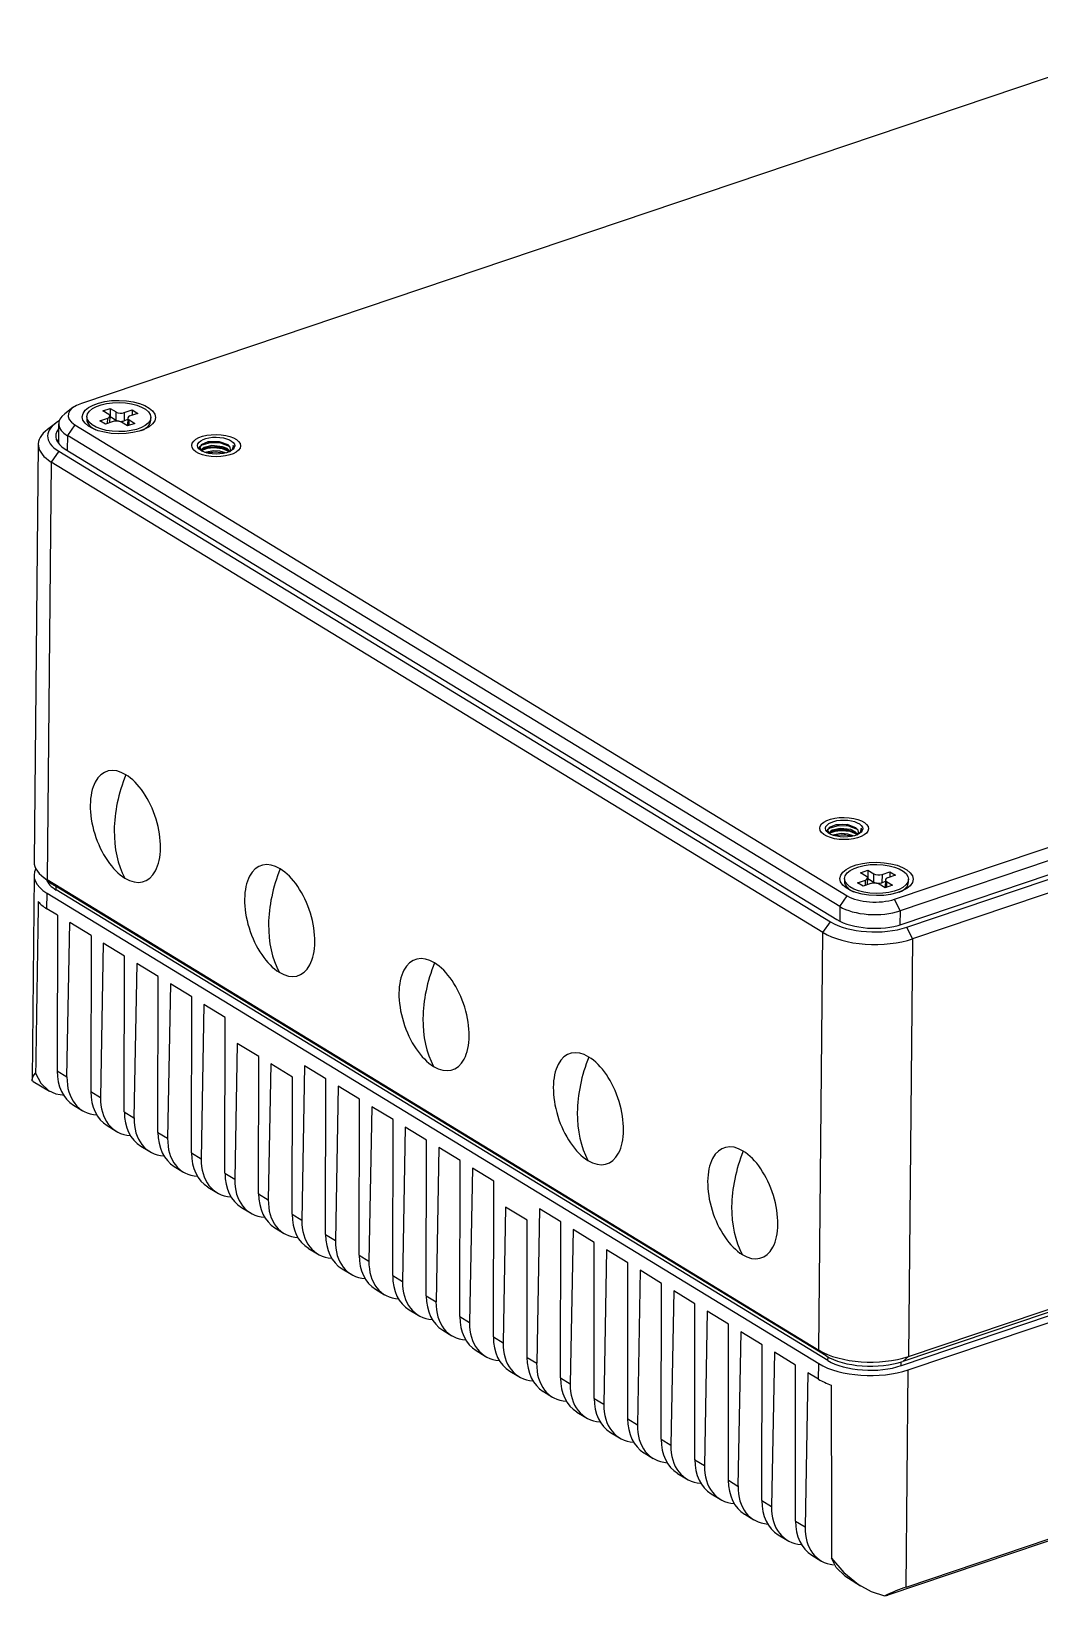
# Model space of a CAD drawing. Header units: millimetres. Extents: x 113 to 1101, y 63 to 734.
# Drawn here: x 927.9 to 1014.6, y 63.5 to 198.1 of the extents above; entities that cross this region are included whole.
import ezdxf

# ---------------------------------------------------------------- set-up
doc = ezdxf.new("R2010")
doc.units = ezdxf.units.MM

msp = doc.modelspace()

# ---------------------------------------------------------------- linework, layer by layer
for p, q in [((1027.11, 198.13), (932.17, 166.09)), ((931.43, 165.73), (930.74, 165.21)), ((934.01, 165.46), (934.65, 165.67)), ((934.65, 165.67), (934.64, 164.96)), ((934.65, 165.67), (935.16, 165.36)), ((929.94, 164.38), (929.25, 163.86)), ((930.21, 164.35), (930.19, 162.66)), ((932.64, 164.95), (932.64, 164.7)), ((932.64, 164.7), (932.64, 164.7)), ((933.75, 164.6), (934.43, 164.83)), ((934.23, 164.3), (933.75, 164.6)), ((934.53, 165.14), (934.01, 165.46)), ((934.91, 164.53), (934.23, 164.3)), ((934.42, 164.37), (934.43, 164.83)), ((934.62, 164.43), (934.63, 165)), ((934.63, 164.95), (934.64, 164.96)), ((934.64, 164.96), (935.16, 164.65)), ((935.16, 164.65), (935.16, 165.36)), ((936.12, 164.17), (935.61, 164.48)), ((935.86, 165.31), (936.54, 165.54)), ((935.86, 165.31), (935.86, 164.6)), ((936.15, 164.7), (935.86, 164.6)), ((936.76, 164.38), (936.12, 164.17)), ((936.15, 164.84), (936.14, 164.17)), ((936.25, 164.7), (936.24, 164.21)), ((936.25, 164.7), (936.76, 164.38)), ((937.02, 165.24), (936.35, 165.02)), ((936.54, 165.54), (936.54, 165.08)), ((936.54, 165.54), (937.02, 165.24)), ((938.13, 164.65), (938.14, 164.89)), ((930.96, 163.32), (930.95, 162.06)), ((931.6, 164.24), (930.96, 163.32)), ((997.42, 122.78), (930.96, 163.32)), ((931.6, 164.24), (998.06, 123.71)), ((928.46, 162.59), (928.1, 126.63)), ((930.22, 161.98), (929.57, 161.05)), ((930.22, 161.98), (996.62, 121.48)), ((930.77, 162.17), (997.17, 121.67)), ((929.57, 161.05), (929.22, 125.1)), ((995.97, 120.55), (929.57, 161.05)), ((1002.13, 123.42), (1097.08, 155.46)), ((1097.55, 154.45), (1002.6, 122.41)), ((1002.78, 121.27), (1097.65, 153.28)), ((1003.2, 121.01), (1098.07, 153.02)), ((1098.54, 152.02), (1003.68, 120.01)), ((928.09, 125.47), (927.92, 107.9)), ((928.87, 125.34), (929.55, 124.81)), ((999.2, 125.69), (999.84, 125.91)), ((999.72, 125.38), (999.2, 125.69)), ((999.84, 125.91), (999.84, 125.2)), ((999.84, 125.91), (1000.36, 125.6)), ((1000.35, 124.88), (1000.36, 125.6)), ((1001.06, 125.55), (1001.05, 124.83)), ((1001.06, 125.55), (1001.73, 125.77)), ((1002.22, 125.48), (1001.54, 125.25)), ((1001.73, 125.77), (1001.73, 125.32)), ((1001.73, 125.77), (1002.22, 125.48)), ((929.19, 122.6), (929.21, 123.94)), ((929.21, 123.94), (995.61, 83.44)), ((929.22, 125.1), (929.85, 124.6)), ((929.22, 125.1), (995.62, 84.6)), ((996.25, 84.1), (929.85, 124.6)), ((930, 124.21), (930.01, 124.5)), ((996.4, 83.71), (930, 124.21)), ((997.83, 125.18), (997.83, 124.94)), ((997.83, 124.94), (997.83, 124.94)), ((998.94, 124.83), (999.62, 125.06)), ((999.43, 124.54), (998.94, 124.83)), ((1000.1, 124.77), (999.43, 124.54)), ((999.62, 124.6), (999.62, 125.06)), ((999.81, 124.67), (999.82, 125.24)), ((999.82, 125.19), (999.84, 125.2)), ((999.84, 125.2), (1000.35, 124.88)), ((1001.32, 124.4), (1000.8, 124.72)), ((1001.34, 124.93), (1001.05, 124.83)), ((1001.96, 124.62), (1001.32, 124.4)), ((1001.34, 125.07), (1001.33, 124.41)), ((1001.44, 124.93), (1001.44, 124.45)), ((1001.44, 124.93), (1001.96, 124.62)), ((1003.33, 124.88), (1003.33, 125.13)), ((930.11, 122.04), (929.19, 122.6)), ((997.42, 122.78), (997.41, 121.54)), ((997.42, 122.78), (998.06, 123.71)), ((1002.6, 122.41), (1002.13, 123.42)), ((930.11, 122.04), (930.09, 108.63)), ((930.92, 108.12), (931.16, 121.4)), ((933, 120.28), (931.16, 121.4)), ((995.97, 120.55), (996.62, 121.48)), ((1002.6, 122.41), (1002.59, 121.21)), ((933, 120.28), (932.98, 106.87)), ((995.62, 84.6), (995.97, 120.55)), ((1003.68, 120.01), (1003.2, 121.01)), ((1003.68, 120.01), (1003.32, 84.05)), ((934.05, 119.64), (933.81, 106.36)), ((935.88, 118.52), (934.05, 119.64)), ((935.86, 105.11), (935.88, 118.52)), ((936.94, 117.88), (936.69, 104.6)), ((938.77, 116.76), (936.94, 117.88)), ((938.75, 103.34), (938.77, 116.76)), ((939.82, 116.12), (939.58, 102.84)), ((941.66, 115), (939.82, 116.12)), ((1003.32, 84.05), (1098.19, 116.06)), ((941.64, 101.58), (941.66, 115)), ((1097.58, 115.27), (1002.71, 83.26)), ((1097.7, 115.64), (1002.83, 83.63)), ((1003.31, 82.89), (1098.18, 114.9)), ((942.71, 114.36), (942.47, 101.08)), ((944.54, 113.24), (942.71, 114.36)), ((944.52, 99.82), (944.54, 113.24)), ((945.57, 111), (945.36, 99.32)), ((947.43, 109.87), (945.57, 111)), ((947.41, 98.06), (947.43, 109.87)), ((948.46, 109.24), (948.24, 97.55)), ((950.32, 108.11), (948.46, 109.24)), ((930.09, 108.63), (930.92, 108.12)), ((950.3, 96.3), (950.32, 108.11)), ((951.37, 109.08), (951.13, 95.79)), ((953.2, 107.96), (951.37, 109.08)), ((953.18, 94.54), (953.2, 107.96)), ((928.02, 107.72), (929.43, 106.9)), ((932.98, 106.87), (933.81, 106.36)), ((954.26, 107.31), (954.02, 94.03)), ((956.09, 106.2), (954.26, 107.31)), ((931.5, 105.69), (932.28, 105.21)), ((935.86, 105.11), (936.69, 104.6)), ((956.07, 92.78), (956.09, 106.2)), ((957.15, 105.55), (956.9, 92.27)), ((958.98, 104.44), (957.15, 105.55)), ((934.39, 103.93), (935.16, 103.45)), ((958.96, 91.02), (958.98, 104.44)), ((960.03, 103.79), (959.79, 90.51)), ((961.87, 102.68), (960.03, 103.79)), ((938.75, 103.34), (939.58, 102.84)), ((961.84, 89.26), (961.87, 102.68)), ((937.27, 102.16), (938.05, 101.69)), ((941.64, 101.58), (942.47, 101.08)), ((962.92, 102.03), (962.68, 88.75)), ((964.75, 100.91), (962.92, 102.03)), ((940.16, 100.4), (940.94, 99.93)), ((944.52, 99.82), (945.36, 99.32)), ((964.73, 87.5), (964.75, 100.91)), ((965.81, 100.27), (965.56, 86.99)), ((967.64, 99.15), (965.81, 100.27)), ((943.05, 98.64), (943.82, 98.17)), ((967.62, 85.74), (967.64, 99.15)), ((947.41, 98.06), (948.24, 97.55)), ((945.93, 96.88), (946.71, 96.41)), ((950.3, 96.3), (951.13, 95.79)), ((968.66, 96.92), (968.45, 85.23)), ((970.52, 95.78), (968.66, 96.92)), ((970.51, 83.98), (970.52, 95.78)), ((971.58, 96.75), (971.34, 83.47)), ((973.41, 95.63), (971.58, 96.75)), ((973.39, 82.21), (973.41, 95.63)), ((1098.95, 96.38), (1001.56, 63.52)), ((1003.13, 64.2), (1097.99, 96.21)), ((948.82, 95.12), (949.6, 94.65)), ((953.18, 94.54), (954.02, 94.03)), ((974.47, 94.99), (974.23, 81.71)), ((976.3, 93.87), (974.47, 94.99)), ((951.71, 93.36), (952.48, 92.89)), ((976.28, 80.45), (976.3, 93.87)), ((977.35, 93.23), (977.11, 79.95)), ((979.19, 92.11), (977.35, 93.23)), ((954.59, 91.6), (955.37, 91.13)), ((956.07, 92.78), (956.9, 92.27)), ((979.17, 78.69), (979.19, 92.11)), ((958.96, 91.02), (959.79, 90.51)), ((980.24, 91.47), (980, 78.18)), ((982.07, 90.35), (980.24, 91.47)), ((982.05, 76.93), (982.07, 90.35)), ((957.48, 89.84), (958.26, 89.37)), ((961.84, 89.26), (962.68, 88.75)), ((983.13, 89.71), (982.89, 76.42)), ((984.96, 88.59), (983.13, 89.71)), ((960.37, 88.08), (961.14, 87.6)), ((984.94, 75.17), (984.96, 88.59)), ((986.02, 87.95), (985.77, 74.66)), ((987.85, 86.83), (986.02, 87.95)), ((963.26, 86.32), (964.03, 85.84)), ((964.73, 87.5), (965.56, 86.99)), ((987.83, 73.41), (987.85, 86.83)), ((967.62, 85.74), (968.45, 85.23)), ((988.9, 86.18), (988.66, 72.9)), ((990.74, 85.07), (988.9, 86.18)), ((990.71, 71.65), (990.74, 85.07)), ((966.14, 84.56), (966.92, 84.08)), ((970.51, 83.98), (971.34, 83.47)), ((991.79, 84.42), (991.55, 71.14)), ((993.62, 83.31), (991.79, 84.42)), ((996.25, 84.1), (995.62, 84.6)), ((996.4, 83.71), (996.41, 84.01)), ((1002.71, 83.26), (1002.71, 83.59)), ((1002.83, 83.63), (1003.32, 84.05)), ((969.03, 82.8), (969.81, 82.32)), ((973.39, 82.21), (974.23, 81.71)), ((993.6, 69.89), (993.62, 83.31)), ((994.68, 82.66), (994.43, 69.38)), ((995.59, 82.1), (994.68, 82.66)), ((995.59, 82.1), (995.61, 83.44)), ((1003.13, 64.2), (1003.31, 82.89)), ((971.92, 81.03), (972.69, 80.56)), ((976.28, 80.45), (977.11, 79.95)), ((974.8, 79.27), (975.58, 78.8)), ((979.17, 78.69), (980, 78.18)), ((977.69, 77.51), (978.47, 77.04)), ((982.05, 76.93), (982.89, 76.42)), ((980.58, 75.75), (981.35, 75.28)), ((984.94, 75.17), (985.77, 74.66)), ((983.46, 73.99), (984.24, 73.52)), ((987.83, 73.41), (988.66, 72.9)), ((986.35, 72.23), (987.13, 71.76)), ((990.71, 71.65), (991.55, 71.14)), ((989.24, 70.47), (990.01, 70)), ((992.12, 68.71), (992.9, 68.23)), ((993.6, 69.89), (994.43, 69.38)), ((995.01, 66.95), (995.79, 66.47)), ((997.86, 65.16), (999.21, 64.3))]:
    msp.add_line(p, q)
for points in [[(944.92, 162.38), (944.16, 162.66), (943.26, 162.69), (942.53, 162.49), (942.33, 162.33), (942.26, 162.15)], [(945.01, 162.1), (944.97, 162.32), (944.79, 162.52), (944.06, 162.79), (943.04, 162.78), (942.48, 162.53), (942.35, 162.26), (942.52, 161.99)], [(944.95, 161.96), (944.7, 162.2), (944.31, 162.37), (943.4, 162.46), (942.73, 162.3), (942.56, 162.16), (942.51, 162.02)], [(944.92, 161.93), (944.31, 162.18), (943.55, 162.27), (942.98, 162.21), (942.53, 162.05)], [(942.62, 162.14), (942.89, 162.29), (943.27, 162.37), (943.97, 162.36), (944.55, 162.2), (944.92, 161.93)], [(944.56, 161.83), (944.07, 161.98), (943.53, 162.02), (942.79, 161.88)], [(942.92, 161.85), (943.77, 161.94), (944.42, 161.81)], [(942.93, 162.31), (943.68, 162.37), (944.29, 162.29)], [(942.97, 161.87), (943.72, 161.93), (944.33, 161.84)], [(943.02, 162.77), (943.67, 162.82), (944.2, 162.76)], [(945.24, 162.47), (945.15, 162.14), (944.93, 161.92)], [(945.26, 162.34), (945.25, 162.41), (945.24, 162.47)], [(998.94, 129.43), (998.19, 129.71), (997.28, 129.74), (996.56, 129.54), (996.36, 129.38), (996.28, 129.19)], [(999.03, 129.15), (999, 129.36), (998.81, 129.57), (998.09, 129.84), (997.07, 129.82), (996.5, 129.58), (996.37, 129.31), (996.55, 129.04)], [(998.99, 128.99), (998.75, 129.23), (998.36, 129.41), (997.44, 129.51), (996.76, 129.35), (996.59, 129.21), (996.53, 129.06)], [(998.92, 129), (998.3, 129.24), (997.55, 129.31), (996.99, 129.25), (996.56, 129.1)], [(996.65, 129.19), (996.91, 129.33), (997.29, 129.42), (998, 129.41), (998.57, 129.25), (998.95, 128.97)], [(996.96, 129.35), (997.71, 129.42), (998.32, 129.34)], [(997.04, 129.82), (997.69, 129.87), (998.22, 129.81)], [(999.26, 129.52), (999.17, 129.19), (998.95, 128.96)], [(999.29, 129.39), (999.28, 129.46), (999.26, 129.52)], [(998.58, 128.87), (998.1, 129.02), (997.55, 129.07), (996.82, 128.93)], [(996.95, 128.9), (997.8, 128.99), (998.45, 128.85)], [(996.99, 128.92), (997.75, 128.97), (998.36, 128.89)], [(927.92, 107.89), (928.02, 108.17), (928.23, 108.45)], [(928.01, 107.72), (927.94, 107.79), (927.92, 107.86)], [(928.23, 108.45), (928.67, 107.58), (929.33, 106.95), (929.98, 106.66), (930.72, 106.54)], [(997.86, 65.16), (997.1, 65.89), (996.71, 66.68)], [(996.71, 66.68), (997.78, 65.45), (999.03, 64.42), (1000.12, 63.81), (1001.28, 63.46)], [(1001.28, 63.46), (1001.43, 63.49), (1001.56, 63.52)]]:
    msp.add_lwpolyline(points)
for centre, major_axis, ratio, start_param, end_param in [((933.92, 165.02), (-2.9, 0.03), 0.455889, 5.364967, 6.935763), ((933.96, 163.24), (-4.7, 0.05), 0.455889, 5.628566, 6.935763), ((933.91, 164.31), (3.7, -0.04), 0.455889, 2.60385, 3.79417), ((935.39, 164.67), (-2.75, 0.03), 0.455889, 0, 0.652578), ((934.13, 165.01), (-0.5, 0.005), 0.455889, 2.223374, 3.79417), ((935.21, 164.35), (-0.5, 0.005), 0.455889, 3.79417, 5.364967), ((935.56, 165.49), (-0.5, 0.005), 0.455889, 0.652578, 2.223374), ((935.55, 164.78), (0.5, -0.005), 0.455889, 3.79417, 5.364967), ((936.65, 164.83), (-0.5, 0.005), 0.455889, 5.364967, 6.935763), ((935.39, 164.67), (-2.75, 0.03), 0.455889, 2.369654, 3.141603), ((933.96, 162.53), (5.5, -0.05), 0.455889, 2.60385, 3.79417), ((933.96, 163.24), (-4, 0.04), 0.455889, 5.93843, 6.935763), ((933.95, 162.35), (4, -0.04), 0.455889, 2.796837, 2.895086), ((935.39, 164.67), (-2.75, 0.03), 0.455889, 0.652578, 0.772056), ((943.76, 162.14), (-1.25, 0.01), 0.455889, 2.825767, 3.086961), ((943.76, 162.37), (-1.5, 0.01), 0.455889, 2.65884, 3.315779), ((935.95, 129.68), (1.6, -4.74), 0.540463, 2.568965, 5.710558), ((943.78, 132.32), (5.74, 9.41), 0.707153, 1.800424, 2.271513), ((935.95, 129.68), (-1.6, 4.74), 0.540463, 2.568965, 5.710558), ((943.78, 132.32), (-5.74, -9.41), 0.707153, 5.413106, 5.884196), ((997.79, 129.41), (-1.5, 0.01), 0.455889, 2.65884, 3.315779), ((997.78, 129.19), (-1.25, 0.01), 0.455889, 2.825767, 3.086961), ((933.6, 126.58), (-5.5, 0.05), 0.455889, 6.283171, 6.935763), ((949.23, 121.58), (1.6, -4.74), 0.540463, 2.568965, 5.710558), ((933.59, 125.42), (-5.5, 0.05), 0.455889, 6.050374, 6.935763), ((957.06, 124.22), (5.74, 9.41), 0.707153, 1.800424, 2.271513), ((949.23, 121.58), (-1.6, 4.74), 0.540463, 2.568965, 5.710558), ((999.32, 125.25), (-0.5, 0.005), 0.455889, 2.223374, 3.79417), ((1000.75, 125.73), (-0.5, 0.005), 0.455889, 0.652578, 2.223374), ((1001.84, 125.07), (-0.5, 0.005), 0.455889, 5.364967, 6.935763), ((933.59, 125.42), (4.5, -0.04), 0.455889, 3.312132, 3.79417), ((933.6, 125.86), (4.7, -0.05), 0.455889, 3.67933, 3.79417), ((1000.58, 124.91), (-2.75, 0.03), 0.455889, 0, 0.652578), ((1000.58, 124.91), (-2.75, 0.03), 0.455889, 0.652578, 0.771173), ((1000.41, 124.58), (-0.5, 0.005), 0.455889, 3.79417, 5.364967), ((1000.75, 125.02), (0.5, -0.005), 0.455889, 3.79417, 5.364967), ((1000.58, 124.91), (-2.75, 0.03), 0.455889, 2.369654, 3.141603), ((934.67, 234.68), (-7.29, -398.62), 0.010928, 4.995992, 5.034817), ((933.58, 124.08), (-5.5, 0.05), 0.455889, 0.372886, 0.652578), ((1000.37, 123.78), (3.7, -0.04), 0.455889, 3.79417, 5.364967), ((1000.38, 124.49), (-2.9, 0.03), 0.455889, 0.652578, 2.223374), ((957.06, 124.22), (-5.74, -9.41), 0.707153, 5.413106, 5.884196), ((1000.36, 122.74), (-4.7, 0.05), 0.455889, 0.652578, 2.223374), ((1000.36, 122.74), (-4, 0.04), 0.455889, 0.652578, 2.223374), ((1000.36, 122.03), (5.5, -0.05), 0.455889, 3.79417, 5.364967), ((962.51, 113.48), (1.6, -4.74), 0.540463, 2.568965, 5.710558), ((970.34, 116.12), (5.74, 9.41), 0.707153, 1.800424, 2.271513), ((962.51, 113.48), (-1.6, 4.74), 0.540463, 2.568965, 5.710558), ((970.34, 116.12), (-5.74, -9.41), 0.707153, 5.413106, 5.884196), ((975.79, 105.38), (1.6, -4.74), 0.540463, 2.568965, 5.710558), ((983.62, 108.02), (5.74, 9.41), 0.707153, 1.800424, 2.271513), ((975.79, 105.38), (-1.6, 4.74), 0.540463, 2.568965, 5.710558), ((934.07, 109.97), (-2.55, -4.3), 0.71266, 5.403543, 6.273617), ((934.91, 109.46), (2.66, 4.23), 0.701523, 2.280635, 3.507231), ((936.96, 108.21), (-2.55, -4.3), 0.71266, 5.403543, 6.273617), ((937.79, 107.7), (2.66, 4.23), 0.701523, 2.280635, 3.507231), ((939.85, 106.45), (-2.55, -4.3), 0.71266, 5.403543, 6.273617), ((983.62, 108.02), (-5.74, -9.41), 0.707153, 5.413106, 5.884196), ((940.68, 105.94), (2.66, 4.23), 0.701523, 2.280635, 3.507231), ((942.74, 104.69), (-2.55, -4.3), 0.71266, 5.403543, 6.273617), ((943.57, 104.18), (2.66, 4.23), 0.701523, 2.280635, 3.507231), ((989.07, 97.28), (1.6, -4.74), 0.540463, 2.568965, 5.710558), ((945.62, 102.93), (-2.55, -4.3), 0.71266, 5.403543, 6.273617), ((946.45, 102.42), (2.66, 4.23), 0.701523, 2.280635, 3.507231), ((996.9, 99.92), (5.74, 9.41), 0.707153, 1.800424, 2.271513), ((989.07, 97.28), (-1.6, 4.74), 0.540463, 2.568965, 5.710558), ((948.51, 101.17), (-2.55, -4.3), 0.71266, 5.403543, 6.273617), ((949.34, 100.66), (2.66, 4.23), 0.701523, 2.280635, 3.507231), ((951.4, 99.41), (-2.55, -4.3), 0.71266, 5.403543, 6.273617), ((952.23, 98.9), (2.66, 4.23), 0.701523, 2.280635, 3.507231), ((954.28, 97.65), (-2.55, -4.3), 0.71266, 5.403543, 6.273617), ((955.12, 97.14), (2.66, 4.23), 0.701523, 2.280635, 3.507231), ((996.9, 99.92), (-5.74, -9.41), 0.707153, 5.413106, 5.884196), ((957.17, 95.89), (-2.55, -4.3), 0.71266, 5.403543, 6.273617), ((958, 95.38), (2.66, 4.23), 0.701523, 2.280635, 3.507231), ((960.06, 94.12), (-2.55, -4.3), 0.71266, 5.403543, 6.273617), ((960.89, 93.62), (2.66, 4.23), 0.701523, 2.280635, 3.507231), ((962.94, 92.36), (-2.55, -4.3), 0.71266, 5.403543, 6.273617), ((963.78, 91.86), (2.66, 4.23), 0.701523, 2.280635, 3.507231), ((965.83, 90.6), (-2.55, -4.3), 0.71266, 5.403543, 6.273617), ((966.66, 90.09), (2.66, 4.23), 0.701523, 2.280635, 3.507231), ((968.72, 88.84), (-2.55, -4.3), 0.71266, 5.403543, 6.273617), ((969.55, 88.33), (2.66, 4.23), 0.701523, 2.280635, 3.507231), ((971.6, 87.08), (-2.55, -4.3), 0.71266, 5.403543, 6.273617), ((972.44, 86.57), (2.66, 4.23), 0.701523, 2.280635, 3.507231), ((974.49, 85.32), (-2.55, -4.3), 0.71266, 5.403543, 6.273617), ((1000, 86.08), (-5.5, 0.05), 0.455889, 0.652578, 2.223374), ((999.99, 85.36), (4.7, -0.05), 0.455889, 3.79417, 5.364967), ((999.99, 84.92), (4.5, -0.04), 0.455889, 3.79417, 5.364967), ((975.32, 84.81), (2.66, 4.23), 0.701523, 2.280635, 3.507231), ((977.38, 83.56), (-2.55, -4.3), 0.71266, 5.403543, 6.273617), ((999.99, 84.92), (-5.5, 0.05), 0.455889, 0.652578, 2.223374), ((978.21, 83.05), (2.66, 4.23), 0.701523, 2.280635, 3.507231), ((999.98, 83.58), (-5.5, 0.05), 0.455889, 0.652578, 0.932269), ((1001.07, 194.18), (-0.65, -402.67), 0.010883, 4.995772, 5.034597), ((980.27, 81.8), (-2.55, -4.3), 0.71266, 5.403543, 6.273617), ((981.1, 81.29), (2.66, 4.23), 0.701523, 2.280635, 3.507231), ((983.15, 80.04), (-2.55, -4.3), 0.71266, 5.403543, 6.273617), ((983.99, 79.53), (2.66, 4.23), 0.701523, 2.280635, 3.507231), ((986.04, 78.28), (-2.55, -4.3), 0.71266, 5.403543, 6.273617), ((986.87, 77.77), (2.66, 4.23), 0.701523, 2.280635, 3.507231), ((988.93, 76.52), (-2.55, -4.3), 0.71266, 5.403543, 6.273617), ((989.76, 76.01), (2.66, 4.23), 0.701523, 2.280635, 3.507231), ((991.81, 74.75), (-2.55, -4.3), 0.71266, 5.403543, 6.273617), ((992.65, 74.25), (2.66, 4.23), 0.701523, 2.280635, 3.507231), ((994.7, 72.99), (-2.55, -4.3), 0.71266, 5.403543, 6.273617), ((995.53, 72.49), (2.66, 4.23), 0.701523, 2.280635, 3.507231), ((997.59, 71.23), (-2.55, -4.3), 0.71266, 5.403543, 6.273617), ((998.42, 70.73), (2.66, 4.23), 0.701523, 2.280635, 3.474416), ((999.76, 61.33), (5.5, 3.05), 0.192256, 0.809468, 1.18527)]:
    msp.add_ellipse(centre, major_axis=major_axis, ratio=ratio, start_param=start_param, end_param=end_param)
for centre, major_axis in [((935.39, 164.92), (3.15, -0.03)), ((935.39, 164.92), (-2.75, 0.03)), ((943.76, 162.46), (2.1, -0.02)), ((943.76, 162.46), (1.6, -0.02)), ((997.79, 129.5), (2.1, -0.02)), ((997.79, 129.5), (1.6, -0.02)), ((1000.58, 125.16), (3.15, -0.03)), ((1000.58, 125.16), (-2.75, 0.03))]:
    msp.add_ellipse(centre, major_axis=major_axis, ratio=0.455889)

doc.saveas('drawing.dxf')
